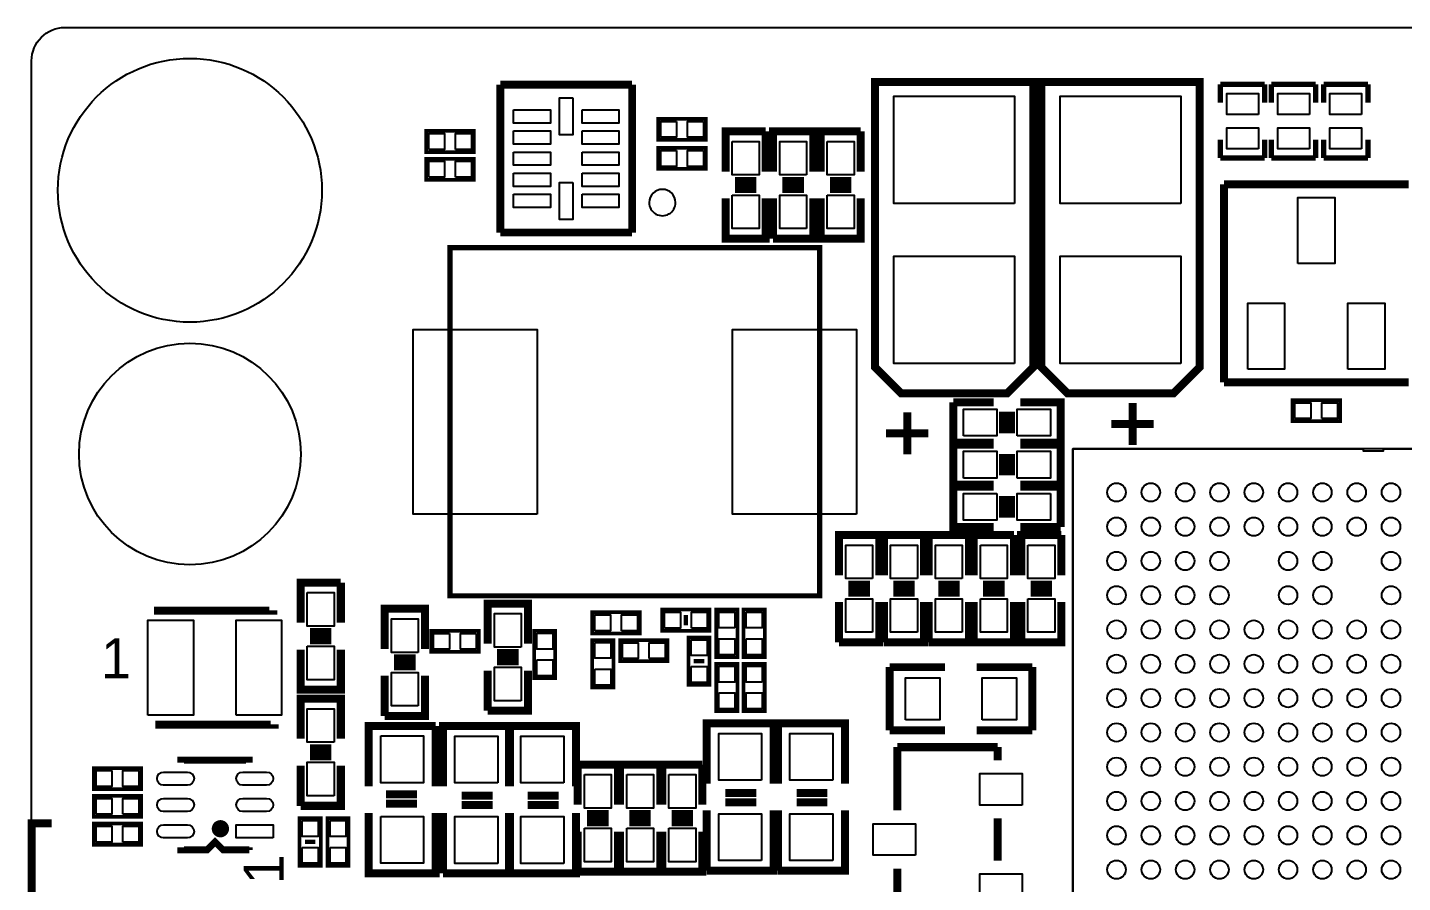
# Model space of a CAD drawing. Extents: x -61 to 349, y -42 to 245.
# Drawn here: x -0.08 to 25.97, y 28.88 to 45.09 of the extents above; entities that cross this region are included whole.
import ezdxf

# ---------------------------------------------------------------- set-up
doc = ezdxf.new("R2010")
doc.units = 0
for name, color, linetype in [('BOARD_GEOMETRY_OUTLINE', 3, 'CONTINUOUS'), ('PACKAGE_GEOMETRY_SILKSCREEN_TOP', 4, 'CONTINUOUS'), ('PIN_TOP', 5, 'CONTINUOUS')]:
    doc.layers.add(name, color=color, linetype=linetype)

msp = doc.modelspace()

# ---------------------------------------------------------------- linework, layer by layer
at = {"layer": 'BOARD_GEOMETRY_OUTLINE'}
msp.add_lwpolyline([(37.500052, 0), (0.635, 0, -0.414228), (0, 0.635), (0, 17.999964), (0.999998, 17.999964, 0.414225), (1.999996, 18.999962), (1.999996, 20.999958, 0.414215), (0.999998, 21.999956), (0, 21.999956), (0, 43.815), (0, 44.45, -0.414204), (0.635, 45.085), (68.961, 45.085, -0.41233)], format="xyb", dxfattribs=at)
at = {"layer": 'PACKAGE_GEOMETRY_SILKSCREEN_TOP'}
for points, const_width in [([(8.880602, 43.99915), (11.37793, 43.99915)], 0.150114), ([(8.880602, 41.199054), (8.880602, 43.99915)], 0.150114), ([(11.37793, 43.99915), (11.37793, 41.199054)], 0.150114), ([(15.978124, 39.449248), (15.978124, 44.049188), (18.978118, 44.049188), (18.978118, 38.649148), (18.477992, 38.149276), (16.477996, 38.149276), (15.978124, 38.649148), (15.978124, 39.449248)], 0.1524), ([(19.127978, 39.449248), (19.127978, 44.049188), (22.127972, 44.049188), (22.127972, 38.649148), (21.6281, 38.149276), (19.628104, 38.149276), (19.127978, 38.649148), (19.127978, 39.449248)], 0.1524), ([(23.361142, 44.009564), (22.521164, 44.009564)], 0.1016), ([(22.521164, 43.659552), (22.521164, 44.009564)], 0.1016), ([(23.361142, 43.659552), (23.361142, 44.009564)], 0.1016), ([(24.326342, 44.009564), (23.486364, 44.009564)], 0.1016), ([(23.486364, 43.659552), (23.486364, 44.009564)], 0.1016), ([(24.326342, 43.659552), (24.326342, 44.009564)], 0.1016), ([(25.316942, 44.009564), (24.476964, 44.009564)], 0.1016), ([(24.476964, 43.659552), (24.476964, 44.009564)], 0.1016), ([(25.316942, 43.659552), (25.316942, 44.009564)], 0.1016), ([(12.772898, 43.35399), (12.772898, 42.95394), (11.872722, 42.95394), (11.872722, 43.35399), (12.772898, 43.35399)], 0.070104), ([(7.478014, 42.724578), (7.478014, 43.124628), (8.377936, 43.124628), (8.377936, 42.724578), (7.478014, 42.724578)], 0.070104), ([(13.14704, 42.35323), (13.14704, 43.11523), (13.90904, 43.11523)], 0.1524), ([(13.90904, 43.11523), (13.90904, 42.35323)], 0.1524), ([(14.046962, 42.35323), (14.046962, 43.11523), (14.808962, 43.11523), (14.808962, 42.35323)], 0.1524), ([(14.947138, 42.35323), (14.947138, 43.11523), (15.709138, 43.11523)], 0.1524), ([(15.709138, 43.11523), (15.709138, 42.35323)], 0.1524), ([(22.521164, 42.609516), (22.521164, 42.959528)], 0.1016), ([(23.361142, 42.609516), (23.361142, 42.959528)], 0.1016), ([(23.486364, 42.609516), (23.486364, 42.959528)], 0.1016), ([(24.326342, 42.609516), (24.326342, 42.959528)], 0.1016), ([(24.476964, 42.609516), (24.476964, 42.959528)], 0.1016), ([(25.316942, 42.609516), (25.316942, 42.959528)], 0.1016), ([(12.772898, 42.803064), (12.772898, 42.403268), (11.872722, 42.403268), (11.872722, 42.803064), (12.772898, 42.803064)], 0.070104), ([(7.478014, 42.19829), (7.478014, 42.59834), (8.377936, 42.59834), (8.377936, 42.19829), (7.478014, 42.19829)], 0.070104), ([(23.361142, 42.609516), (22.521164, 42.609516)], 0.1016), ([(24.326342, 42.609516), (23.486364, 42.609516)], 0.1016), ([(25.316942, 42.609516), (24.476964, 42.609516)], 0.1016), ([(13.73124, 42.17543), (13.32484, 42.17543)], 0.1524), ([(14.224762, 42.17543), (14.631162, 42.17543)], 0.1524), ([(15.531338, 42.17543), (15.124938, 42.17543)], 0.1524), ([(13.73124, 42.02303), (13.32484, 42.02303)], 0.1524), ([(14.224762, 42.02303), (14.631162, 42.02303)], 0.1524), ([(15.531338, 42.02303), (15.124938, 42.02303)], 0.1524), ([(22.587966, 42.111168), (26.088086, 42.111168)], 0.150114), ([(22.587966, 38.361112), (22.587966, 42.111168)], 0.150114), ([(13.90904, 41.84523), (13.90904, 41.08323), (13.14704, 41.08323), (13.14704, 41.84523)], 0.1524), ([(14.046962, 41.08323), (14.046962, 41.84523)], 0.1524), ([(14.808962, 41.84523), (14.808962, 41.08323), (14.046962, 41.08323)], 0.1524), ([(15.709138, 41.84523), (15.709138, 41.08323), (14.947138, 41.08323), (14.947138, 41.84523)], 0.1524), ([(11.37793, 41.199054), (8.880602, 41.199054)], 0.150114), ([(7.928102, 40.912796), (14.928088, 40.912796), (14.928088, 34.31286), (7.928102, 34.31286), (7.928102, 40.912796)], 0.100076), ([(26.088086, 38.361112), (22.587966, 38.361112)], 0.150114), ([(17.461992, 37.980112), (18.223992, 37.980112)], 0.1524), ([(18.223992, 37.218112), (17.461992, 37.218112), (17.461992, 37.980112)], 0.1524), ([(18.731992, 37.980112), (19.493992, 37.980112), (19.493992, 37.218112), (18.731992, 37.218112)], 0.1524), ([(20.856702, 37.169852), (20.856702, 37.969698)], 0.1524), ([(23.887938, 37.623242), (23.887938, 38.023038), (24.788114, 38.023038), (24.788114, 37.623242), (23.887938, 37.623242)], 0.070104), ([(16.589248, 36.992052), (16.589248, 37.791898)], 0.1524), ([(18.401792, 37.802312), (18.401792, 37.395912)], 0.1524), ([(18.554192, 37.802312), (18.554192, 37.395912)], 0.1524), ([(20.456906, 37.569648), (21.256752, 37.569648)], 0.1524), ([(16.189198, 37.391848), (16.989298, 37.391848)], 0.1524), ([(17.461992, 37.180012), (18.223992, 37.180012)], 0.1524), ([(18.223992, 36.418012), (17.461992, 36.418012), (17.461992, 37.180012)], 0.1524), ([(18.731992, 37.180012), (19.493992, 37.180012), (19.493992, 36.418012), (18.731992, 36.418012)], 0.1524), ([(18.401792, 37.002212), (18.401792, 36.595812)], 0.1524), ([(18.554192, 37.002212), (18.554192, 36.595812)], 0.1524), ([(18.223992, 35.618166), (17.461992, 35.618166), (17.461992, 36.380166), (18.223992, 36.380166)], 0.1524), ([(18.401792, 35.795966), (18.401792, 36.202366)], 0.1524), ([(18.554192, 35.795966), (18.554192, 36.202366)], 0.1524), ([(18.731992, 36.380166), (19.493992, 36.380166), (19.493992, 35.618166)], 0.1524), ([(19.493992, 35.618166), (18.731992, 35.618166)], 0.1524), ([(15.29715, 34.703004), (15.29715, 35.465004), (16.05915, 35.465004), (16.05915, 34.703004)], 0.1524), ([(16.147034, 34.703004), (16.147034, 35.465004), (16.909034, 35.465004), (16.909034, 34.703004)], 0.1524), ([(16.996918, 34.703004), (16.996918, 35.465004), (17.758918, 35.465004), (17.758918, 34.703004)], 0.1524), ([(17.847056, 34.703004), (17.847056, 35.465004), (18.609056, 35.465004)], 0.1524), ([(18.609056, 35.465004), (18.609056, 34.703004)], 0.1524), ([(18.746978, 34.703004), (18.746978, 35.465004), (19.508978, 35.465004)], 0.1524), ([(19.508978, 35.465004), (19.508978, 34.703004)], 0.1524), ([(5.097018, 33.803082), (5.097018, 34.565082), (5.859018, 34.565082)], 0.1524), ([(5.859018, 34.565082), (5.859018, 33.803082)], 0.1524), ([(15.47495, 34.525204), (15.88135, 34.525204)], 0.1524), ([(15.47495, 34.372804), (15.88135, 34.372804)], 0.1524), ([(16.324834, 34.525204), (16.731234, 34.525204)], 0.1524), ([(16.324834, 34.372804), (16.731234, 34.372804)], 0.1524), ([(17.174718, 34.525204), (17.581118, 34.525204)], 0.1524), ([(17.174718, 34.372804), (17.581118, 34.372804)], 0.1524), ([(18.431256, 34.525204), (18.024856, 34.525204)], 0.1524), ([(18.431256, 34.372804), (18.024856, 34.372804)], 0.1524), ([(19.331178, 34.525204), (18.924778, 34.525204)], 0.1524), ([(19.331178, 34.372804), (18.924778, 34.372804)], 0.1524), ([(6.69036, 33.305496), (6.69036, 34.067496), (7.45236, 34.067496), (7.45236, 33.305496)], 0.1524), ([(8.640826, 33.405572), (8.640826, 34.167572), (9.402826, 34.167572), (9.402826, 33.405572)], 0.1524), ([(15.29715, 33.433004), (15.29715, 34.195004)], 0.1524), ([(16.05915, 34.195004), (16.05915, 33.433004), (15.29715, 33.433004)], 0.1524), ([(16.147034, 33.433004), (16.147034, 34.195004)], 0.1524), ([(16.909034, 34.195004), (16.909034, 33.433004), (16.147034, 33.433004)], 0.1524), ([(16.996918, 33.433004), (16.996918, 34.195004)], 0.1524), ([(17.758918, 34.195004), (17.758918, 33.433004), (16.996918, 33.433004)], 0.1524), ([(18.609056, 34.195004), (18.609056, 33.433004), (17.847056, 33.433004), (17.847056, 34.195004)], 0.1524), ([(19.508978, 34.195004), (19.508978, 33.433004), (18.746978, 33.433004), (18.746978, 34.195004)], 0.1524), ([(2.321306, 34.032444), (4.57962, 34.032444), (4.57962, 34.036508)], 0.151892), ([(10.622534, 33.60166), (10.622534, 34.00171), (11.522456, 34.00171), (11.522456, 33.60166), (10.622534, 33.60166)], 0.070104), ([(11.945874, 33.65246), (11.945874, 34.05251), (12.845796, 34.05251), (12.845796, 33.65246), (11.945874, 33.65246)], 0.070104), ([(12.395708, 33.952688), (12.395708, 33.752536)], 0.08001), ([(13.372084, 33.151572), (12.972288, 33.151572), (12.972288, 34.051748), (13.372084, 34.051748), (13.372084, 33.151572)], 0.070104), ([(13.488416, 34.051748), (13.888466, 34.051748), (13.888466, 33.151572), (13.488416, 33.151572), (13.488416, 34.051748)], 0.070104), ([(5.681218, 33.625282), (5.274818, 33.625282)], 0.1524), ([(8.471662, 33.651698), (8.471662, 33.251648), (7.57174, 33.251648), (7.57174, 33.651698), (8.471662, 33.651698)], 0.070104), ([(9.522206, 33.651444), (9.922002, 33.651444), (9.922002, 32.751522), (9.522206, 32.751522), (9.522206, 33.651444)], 0.070104), ([(5.859018, 33.295082), (5.859018, 32.533082), (5.097018, 32.533082), (5.097018, 33.295082)], 0.1524), ([(5.681218, 33.472882), (5.274818, 33.472882)], 0.1524), ([(10.62228, 33.475422), (11.02233, 33.475422), (11.02233, 32.575246), (10.62228, 32.575246), (10.62228, 33.475422)], 0.070104), ([(11.14806, 33.075372), (11.14806, 33.475422), (12.047982, 33.475422), (12.047982, 33.075372), (11.14806, 33.075372)], 0.070104), ([(12.445746, 33.526222), (12.845796, 33.526222), (12.845796, 32.626046), (12.445746, 32.626046), (12.445746, 33.526222)], 0.070104), ([(6.86816, 33.127696), (7.27456, 33.127696)], 0.1524), ([(8.818626, 33.227772), (9.225026, 33.227772)], 0.1524), ([(8.818626, 33.075372), (9.225026, 33.075372)], 0.1524), ([(12.745974, 33.076134), (12.545822, 33.076134)], 0.08001), ([(6.69036, 32.035496), (6.69036, 32.797496)], 0.1524), ([(7.45236, 32.797496), (7.45236, 32.035496), (6.69036, 32.035496)], 0.1524), ([(6.86816, 32.975296), (7.27456, 32.975296)], 0.1524), ([(8.640826, 32.135572), (8.640826, 32.897572)], 0.1524), ([(9.402826, 32.897572), (9.402826, 32.135572), (8.640826, 32.135572)], 0.1524), ([(12.972288, 33.026096), (13.372338, 33.026096), (13.372338, 32.12592), (12.972288, 32.12592), (12.972288, 33.026096)], 0.070104), ([(13.888212, 32.12592), (13.488416, 32.12592), (13.488416, 33.026096), (13.888212, 33.026096), (13.888212, 32.12592)], 0.070104), ([(17.307052, 32.962088), (16.257016, 32.962088)], 0.150114), ([(16.257016, 32.962088), (16.257016, 31.762192)], 0.150114), ([(17.907, 32.962088), (18.957036, 32.962088)], 0.150114), ([(18.957036, 32.962088), (18.957036, 31.762192)], 0.150114), ([(5.097018, 31.603188), (5.097018, 32.365188), (5.859018, 32.365188), (5.859018, 31.603188)], 0.1524), ([(2.345436, 31.87446), (4.60375, 31.87446), (4.60375, 31.878524)], 0.151892), ([(6.386322, 30.70479), (6.386322, 31.84779), (7.656322, 31.84779)], 0.1524), ([(7.656322, 31.84779), (7.656322, 30.70479)], 0.1524), ([(7.792974, 30.703012), (7.792974, 31.846012), (9.062974, 31.846012), (9.062974, 30.703012)], 0.1524), ([(9.043162, 30.703012), (9.043162, 31.846012), (10.313162, 31.846012), (10.313162, 30.703012)], 0.1524), ([(12.788138, 30.754828), (12.788138, 31.897828), (14.058138, 31.897828), (14.058138, 30.754828)], 0.1524), ([(14.138402, 30.754828), (14.138402, 31.897828), (15.408402, 31.897828), (15.408402, 30.754828)], 0.1524), ([(16.257016, 31.762192), (17.307052, 31.762192)], 0.150114), ([(18.957036, 31.762192), (17.907, 31.762192)], 0.150114), ([(16.403066, 31.4452), (18.302986, 31.4452)], 0.1524), ([(16.403066, 30.24505), (16.403066, 31.4452)], 0.1524), ([(18.302986, 31.4452), (18.302986, 31.195264)], 0.1524), ([(4.128008, 31.14929), (4.128008, 31.199074), (2.828036, 31.199074), (2.828036, 31.14929)], 0.127), ([(5.274818, 31.425388), (5.681218, 31.425388)], 0.1524), ([(5.274818, 31.272988), (5.681218, 31.272988)], 0.1524), ([(2.077974, 31.049976), (2.077974, 30.649926), (1.178052, 30.649926), (1.178052, 31.049976), (2.077974, 31.049976)], 0.070104), ([(5.097018, 30.333188), (5.097018, 31.095188)], 0.1524), ([(5.859018, 31.095188), (5.859018, 30.333188), (5.097018, 30.333188)], 0.1524), ([(10.346944, 30.353254), (10.346944, 31.115254), (11.108944, 31.115254)], 0.1524), ([(11.108944, 31.115254), (11.108944, 30.353254)], 0.1524), ([(11.147044, 30.353254), (11.147044, 31.115254), (11.909044, 31.115254)], 0.1524), ([(11.909044, 31.115254), (11.909044, 30.353254)], 0.1524), ([(11.94689, 30.353254), (11.94689, 31.115254), (12.70889, 31.115254)], 0.1524), ([(12.70889, 31.115254), (12.70889, 30.353254)], 0.1524), ([(1.178052, 30.123892), (1.178052, 30.523942), (2.077974, 30.523942), (2.077974, 30.123892), (1.178052, 30.123892)], 0.070104), ([(7.300722, 30.55239), (6.716522, 30.55239)], 0.1524), ([(8.148574, 30.525212), (8.732774, 30.525212)], 0.1524), ([(9.398762, 30.525212), (9.982962, 30.525212)], 0.1524), ([(13.143738, 30.577028), (13.727938, 30.577028)], 0.1524), ([(13.143738, 30.399228), (13.727938, 30.399228)], 0.1524), ([(14.494002, 30.577028), (15.078202, 30.577028)], 0.1524), ([(14.494002, 30.399228), (15.078202, 30.399228)], 0.1524), ([(7.656322, 30.19679), (7.656322, 29.05379), (6.386322, 29.05379), (6.386322, 30.19679)], 0.1524), ([(7.300722, 30.37459), (6.716522, 30.37459)], 0.1524), ([(7.792974, 29.052012), (7.792974, 30.195012)], 0.1524), ([(9.062974, 30.195012), (9.062974, 29.052012), (7.792974, 29.052012)], 0.1524), ([(8.148574, 30.347412), (8.732774, 30.347412)], 0.1524), ([(9.043162, 29.052012), (9.043162, 30.195012)], 0.1524), ([(10.313162, 30.195012), (10.313162, 29.052012), (9.043162, 29.052012)], 0.1524), ([(9.398762, 30.347412), (9.982962, 30.347412)], 0.1524), ([(10.931144, 30.175454), (10.524744, 30.175454)], 0.1524), ([(11.731244, 30.175454), (11.324844, 30.175454)], 0.1524), ([(12.53109, 30.175454), (12.12469, 30.175454)], 0.1524), ([(12.788138, 29.103828), (12.788138, 30.246828)], 0.1524), ([(14.058138, 30.246828), (14.058138, 29.103828), (12.788138, 29.103828)], 0.1524), ([(14.138402, 29.103828), (14.138402, 30.246828)], 0.1524), ([(15.408402, 30.246828), (15.408402, 29.103828), (14.138402, 29.103828)], 0.1524), ([(1.178052, 29.597604), (1.178052, 29.997654), (2.077974, 29.997654), (2.077974, 29.597604), (1.178052, 29.597604)], 0.070104), ([(3.578098, 29.849064), (3.578098, 29.94914)], 0.127), ([(5.077968, 30.099254), (5.478018, 30.099254), (5.478018, 29.199078), (5.077968, 29.199078), (5.077968, 30.099254)], 0.070104), ([(5.604256, 30.099254), (6.004052, 30.099254), (6.004052, 29.199078), (5.604256, 29.199078), (5.604256, 30.099254)], 0.070104), ([(10.931144, 30.023054), (10.524744, 30.023054)], 0.1524), ([(11.731244, 30.023054), (11.324844, 30.023054)], 0.1524), ([(12.53109, 30.023054), (12.12469, 30.023054)], 0.1524), ([(18.302986, 30.09519), (18.302986, 29.29509)], 0.1524), ([(2.828036, 29.54909), (2.828036, 29.499306), (3.327908, 29.499306), (3.478022, 29.649166), (3.628136, 29.499306), (4.128008, 29.499306)], 0.127), ([(11.108944, 29.845254), (11.108944, 29.083254), (10.346944, 29.083254), (10.346944, 29.845254)], 0.1524), ([(11.909044, 29.845254), (11.909044, 29.083254), (11.147044, 29.083254), (11.147044, 29.845254)], 0.1524), ([(12.70889, 29.845254), (12.70889, 29.083254), (11.94689, 29.083254), (11.94689, 29.845254)], 0.1524), ([(4.128008, 29.499306), (4.128008, 29.54909)], 0.127), ([(5.377942, 29.649166), (5.17779, 29.649166)], 0.08001), ([(16.403066, 27.94508), (16.403066, 29.14523)], 0.1524)]:
    msp.add_lwpolyline(points, dxfattribs=dict(at, const_width=const_width))
msp.add_lwpolyline([(12.200636, 41.766744, 1), (11.700416, 41.766536, 1)], format="xyb", close=True, dxfattribs=at)
for points in [[(19.727926, 37.09924), (19.727926, 10.09904), (46.728126, 10.09904), (46.728126, 37.09924)], [(25.608026, 37.098478), (46.728634, 37.098478), (46.728634, 10.098278), (19.728434, 10.098278), (19.728434, 37.098478), (25.227026, 37.098478), (25.227026, 37.06114), (25.608026, 37.06114)]]:
    msp.add_lwpolyline(points, close=True, dxfattribs=at)
for points, const_width in [([(69.600064, 7.124954), (69.600064, 0.999998), (68.600066, 0), (38.800024, 0), (38.800024, 3.499866, 0.999844), (37.800026, 3.499866), (37.800026, 0), (0.999998, 0), (0, 0.999998), (0, 17.999964), (0.999998, 17.999964, 0.414195), (1.999996, 18.999962), (1.999996, 20.999958, 0.414206), (0.999998, 21.999956), (0, 21.999956), (0, 29.99994), (0.381, 29.99994)], 0.1524), ([(3.67792, 29.899102, 1.00038), (3.478022, 29.899102, 0.99962), (3.67792, 29.899102)], 0.127)]:
    msp.add_lwpolyline(points, format="xyb", dxfattribs=dict(at, const_width=const_width))
at = {"layer": 'PIN_TOP'}
for points in [[(18.620994, 41.748964), (16.334994, 41.748964), (16.334994, 43.780964), (18.620994, 43.780964)], [(21.771102, 41.748964), (19.485102, 41.748964), (19.485102, 43.780964), (21.771102, 43.780964)], [(23.241, 43.434381), (22.641052, 43.434381), (22.641052, 43.834431), (23.241, 43.834431)], [(24.2062, 43.434381), (23.606252, 43.434381), (23.606252, 43.834431), (24.2062, 43.834431)], [(25.1968, 43.434381), (24.596852, 43.434381), (24.596852, 43.834431), (25.1968, 43.834431)], [(9.127998, 43.52417), (9.828022, 43.52417), (9.828022, 43.274234), (9.127998, 43.274234)], [(10.252964, 43.749214), (10.252964, 43.04919), (10.003028, 43.04919), (10.003028, 43.749214)], [(10.42797, 43.52417), (11.127994, 43.52417), (11.127994, 43.274234), (10.42797, 43.274234)], [(12.218797, 43.304079), (12.218797, 43.004105), (11.918823, 43.004105), (11.918823, 43.304079)], [(12.726797, 43.304079), (12.726797, 43.004105), (12.426823, 43.004105), (12.426823, 43.304079)], [(7.523988, 42.774362), (7.523988, 43.074336), (7.823962, 43.074336), (7.823962, 42.774362)], [(8.031988, 42.774362), (8.031988, 43.074336), (8.331962, 43.074336), (8.331962, 42.774362)], [(9.127998, 43.12412), (9.828022, 43.12412), (9.828022, 42.874184), (9.127998, 42.874184)], [(10.42797, 43.12412), (11.127994, 43.12412), (11.127994, 42.874184), (10.42797, 42.874184)], [(23.241, 42.784395), (22.641052, 42.784395), (22.641052, 43.184445), (23.241, 43.184445)], [(24.2062, 42.784395), (23.606252, 42.784395), (23.606252, 43.184445), (24.2062, 43.184445)], [(25.1968, 42.784395), (24.596852, 42.784395), (24.596852, 43.184445), (25.1968, 43.184445)], [(9.127998, 42.72407), (9.828022, 42.72407), (9.828022, 42.474134), (9.127998, 42.474134)], [(10.42797, 42.72407), (11.127994, 42.72407), (11.127994, 42.474134), (10.42797, 42.474134)], [(12.218797, 42.753153), (12.218797, 42.453179), (11.918823, 42.453179), (11.918823, 42.753153)], [(12.726797, 42.753153), (12.726797, 42.453179), (12.426823, 42.453179), (12.426823, 42.753153)], [(13.27404, 42.92473), (13.78204, 42.92473), (13.78204, 42.28973), (13.27404, 42.28973)], [(14.681962, 42.28973), (14.173962, 42.28973), (14.173962, 42.92473), (14.681962, 42.92473)], [(15.074138, 42.92473), (15.582138, 42.92473), (15.582138, 42.28973), (15.074138, 42.28973)], [(7.523988, 42.248328), (7.523988, 42.548302), (7.823962, 42.548302), (7.823962, 42.248328)], [(8.031988, 42.248328), (8.031988, 42.548302), (8.331962, 42.548302), (8.331962, 42.248328)], [(9.127998, 42.32402), (9.828022, 42.32402), (9.828022, 42.074084), (9.127998, 42.074084)], [(10.42797, 42.32402), (11.127994, 42.32402), (11.127994, 42.074084), (10.42797, 42.074084)], [(10.252964, 42.149014), (10.252964, 41.44899), (10.003028, 41.44899), (10.003028, 42.149014)], [(9.127998, 41.92397), (9.828022, 41.92397), (9.828022, 41.674034), (9.127998, 41.674034)], [(10.42797, 41.92397), (11.127994, 41.92397), (11.127994, 41.674034), (10.42797, 41.674034)], [(13.27404, 41.90873), (13.78204, 41.90873), (13.78204, 41.27373), (13.27404, 41.27373)], [(14.681962, 41.27373), (14.173962, 41.27373), (14.173962, 41.90873), (14.681962, 41.90873)], [(15.074138, 41.90873), (15.582138, 41.90873), (15.582138, 41.27373), (15.074138, 41.27373)], [(23.988014, 40.611044), (23.988014, 41.860978), (24.688038, 41.860978), (24.688038, 40.611044)], [(18.620994, 38.71722), (16.334994, 38.71722), (16.334994, 40.74922), (18.620994, 40.74922)], [(21.771102, 38.71722), (19.485102, 38.71722), (19.485102, 40.74922), (21.771102, 40.74922)], [(23.038054, 38.611048), (23.038054, 39.860982), (23.738078, 39.860982), (23.738078, 38.611048)], [(24.937974, 38.611048), (24.937974, 39.860982), (25.637998, 39.860982), (25.637998, 38.611048)], [(9.578086, 35.862768), (7.228078, 35.862768), (7.228078, 39.362888), (9.578086, 39.362888)], [(15.627858, 35.862768), (13.27785, 35.862768), (13.27785, 39.362888), (15.627858, 39.362888)], [(17.652492, 37.345112), (17.652492, 37.853112), (18.287492, 37.853112), (18.287492, 37.345112)], [(18.668492, 37.345112), (18.668492, 37.853112), (19.303492, 37.853112), (19.303492, 37.345112)], [(23.933912, 37.673026), (23.933912, 37.973), (24.233886, 37.973), (24.233886, 37.673026)], [(24.441912, 37.673026), (24.441912, 37.973), (24.741886, 37.973), (24.741886, 37.673026)], [(17.652492, 36.545012), (17.652492, 37.053012), (18.287492, 37.053012), (18.287492, 36.545012)], [(18.668492, 36.545012), (18.668492, 37.053012), (19.303492, 37.053012), (19.303492, 36.545012)], [(18.287492, 36.253166), (18.287492, 35.745166), (17.652492, 35.745166), (17.652492, 36.253166)], [(19.303492, 36.253166), (19.303492, 35.745166), (18.668492, 35.745166), (18.668492, 36.253166)], [(15.93215, 34.639504), (15.42415, 34.639504), (15.42415, 35.274504), (15.93215, 35.274504)], [(16.782034, 34.639504), (16.274034, 34.639504), (16.274034, 35.274504), (16.782034, 35.274504)], [(17.631918, 34.639504), (17.123918, 34.639504), (17.123918, 35.274504), (17.631918, 35.274504)], [(17.974056, 35.274504), (18.482056, 35.274504), (18.482056, 34.639504), (17.974056, 34.639504)], [(18.873978, 35.274504), (19.381978, 35.274504), (19.381978, 34.639504), (18.873978, 34.639504)], [(5.224018, 34.374582), (5.732018, 34.374582), (5.732018, 33.739582), (5.224018, 33.739582)], [(15.93215, 33.623504), (15.42415, 33.623504), (15.42415, 34.258504), (15.93215, 34.258504)], [(16.782034, 33.623504), (16.274034, 33.623504), (16.274034, 34.258504), (16.782034, 34.258504)], [(17.631918, 33.623504), (17.123918, 33.623504), (17.123918, 34.258504), (17.631918, 34.258504)], [(17.974056, 34.258504), (18.482056, 34.258504), (18.482056, 33.623504), (17.974056, 33.623504)], [(18.873978, 34.258504), (19.381978, 34.258504), (19.381978, 33.623504), (18.873978, 33.623504)], [(7.32536, 33.241996), (6.81736, 33.241996), (6.81736, 33.876996), (7.32536, 33.876996)], [(9.275826, 33.342072), (8.767826, 33.342072), (8.767826, 33.977072), (9.275826, 33.977072)], [(10.668254, 33.651698), (10.668254, 33.951672), (10.968228, 33.951672), (10.968228, 33.651698)], [(11.176254, 33.651698), (11.176254, 33.951672), (11.476228, 33.951672), (11.476228, 33.651698)], [(11.991594, 33.702498), (11.991594, 34.002472), (12.291568, 34.002472), (12.291568, 33.702498)], [(12.499594, 33.702498), (12.499594, 34.002472), (12.799568, 34.002472), (12.799568, 33.702498)], [(13.322173, 33.705673), (13.022199, 33.705673), (13.022199, 34.005647), (13.322173, 34.005647)], [(13.538327, 34.005647), (13.838301, 34.005647), (13.838301, 33.705673), (13.538327, 33.705673)], [(2.203704, 32.04972), (2.203704, 33.85312), (3.067304, 33.85312), (3.067304, 32.04972)], [(3.8735, 32.04972), (3.8735, 33.85312), (4.7371, 33.85312), (4.7371, 32.04972)], [(7.917561, 33.601533), (7.917561, 33.301559), (7.617587, 33.301559), (7.617587, 33.601533)], [(8.425561, 33.601533), (8.425561, 33.301559), (8.125587, 33.301559), (8.125587, 33.601533)], [(9.572117, 33.605597), (9.872091, 33.605597), (9.872091, 33.305623), (9.572117, 33.305623)], [(5.224018, 33.358582), (5.732018, 33.358582), (5.732018, 32.723582), (5.224018, 32.723582)], [(10.672445, 33.429321), (10.972419, 33.429321), (10.972419, 33.129347), (10.672445, 33.129347)], [(11.19378, 33.12541), (11.19378, 33.425384), (11.493754, 33.425384), (11.493754, 33.12541)], [(11.70178, 33.12541), (11.70178, 33.425384), (12.001754, 33.425384), (12.001754, 33.12541)], [(12.495911, 33.480121), (12.795885, 33.480121), (12.795885, 33.180147), (12.495911, 33.180147)], [(13.322173, 33.197673), (13.022199, 33.197673), (13.022199, 33.497647), (13.322173, 33.497647)], [(13.538327, 33.497647), (13.838301, 33.497647), (13.838301, 33.197673), (13.538327, 33.197673)], [(9.572117, 33.097597), (9.872091, 33.097597), (9.872091, 32.797623), (9.572117, 32.797623)], [(7.32536, 32.225996), (6.81736, 32.225996), (6.81736, 32.860996), (7.32536, 32.860996)], [(9.275826, 32.326072), (8.767826, 32.326072), (8.767826, 32.961072), (9.275826, 32.961072)], [(10.672445, 32.921321), (10.972419, 32.921321), (10.972419, 32.621347), (10.672445, 32.621347)], [(12.495911, 32.972121), (12.795885, 32.972121), (12.795885, 32.672147), (12.495911, 32.672147)], [(13.022199, 32.979995), (13.322173, 32.979995), (13.322173, 32.680021), (13.022199, 32.680021)], [(13.838301, 32.680021), (13.538327, 32.680021), (13.538327, 32.979995), (13.838301, 32.979995)], [(16.55699, 31.96209), (16.55699, 32.76219), (17.206976, 32.76219), (17.206976, 31.96209)], [(18.006822, 31.96209), (18.006822, 32.76219), (18.656808, 32.76219), (18.656808, 31.96209)], [(13.022199, 32.471995), (13.322173, 32.471995), (13.322173, 32.172021), (13.022199, 32.172021)], [(13.838301, 32.172021), (13.538327, 32.172021), (13.538327, 32.471995), (13.838301, 32.471995)], [(5.732018, 31.539688), (5.224018, 31.539688), (5.224018, 32.174688), (5.732018, 32.174688)], [(6.614922, 31.65729), (7.427722, 31.65729), (7.427722, 30.76829), (6.614922, 30.76829)], [(8.834374, 30.766512), (8.021574, 30.766512), (8.021574, 31.655512), (8.834374, 31.655512)], [(10.084562, 30.766512), (9.271762, 30.766512), (9.271762, 31.655512), (10.084562, 31.655512)], [(13.829538, 30.818328), (13.016738, 30.818328), (13.016738, 31.707328), (13.829538, 31.707328)], [(15.179802, 30.818328), (14.367002, 30.818328), (14.367002, 31.707328), (15.179802, 31.707328)], [(1.523873, 31.000065), (1.523873, 30.700091), (1.223899, 30.700091), (1.223899, 31.000065)], [(2.031873, 31.000065), (2.031873, 30.700091), (1.731899, 30.700091), (1.731899, 31.000065)], [(5.732018, 30.523688), (5.224018, 30.523688), (5.224018, 31.158688), (5.732018, 31.158688)], [(10.473944, 30.924754), (10.981944, 30.924754), (10.981944, 30.289754), (10.473944, 30.289754)], [(11.274044, 30.924754), (11.782044, 30.924754), (11.782044, 30.289754), (11.274044, 30.289754)], [(12.07389, 30.924754), (12.58189, 30.924754), (12.58189, 30.289754), (12.07389, 30.289754)], [(18.76298, 30.345126), (17.96288, 30.345126), (17.96288, 30.945074), (18.76298, 30.945074)], [(1.223772, 30.173676), (1.223772, 30.47365), (1.523746, 30.47365), (1.523746, 30.173676)], [(1.731772, 30.173676), (1.731772, 30.47365), (2.031746, 30.47365), (2.031746, 30.173676)], [(4.578096, 29.724096), (3.878072, 29.724096), (3.878072, 29.974032), (4.578096, 29.974032)], [(5.127879, 30.053153), (5.427853, 30.053153), (5.427853, 29.753179), (5.127879, 29.753179)], [(5.654167, 30.053153), (5.954141, 30.053153), (5.954141, 29.753179), (5.654167, 29.753179)], [(6.614922, 30.13329), (7.427722, 30.13329), (7.427722, 29.24429), (6.614922, 29.24429)], [(8.834374, 29.242512), (8.021574, 29.242512), (8.021574, 30.131512), (8.834374, 30.131512)], [(10.084562, 29.242512), (9.271762, 29.242512), (9.271762, 30.131512), (10.084562, 30.131512)], [(13.829538, 29.294328), (13.016738, 29.294328), (13.016738, 30.183328), (13.829538, 30.183328)], [(15.179802, 29.294328), (14.367002, 29.294328), (14.367002, 30.183328), (15.179802, 30.183328)], [(16.743172, 29.395166), (15.943072, 29.395166), (15.943072, 29.995114), (16.743172, 29.995114)], [(1.223772, 29.647642), (1.223772, 29.947616), (1.523746, 29.947616), (1.523746, 29.647642)], [(1.731772, 29.647642), (1.731772, 29.947616), (2.031746, 29.947616), (2.031746, 29.647642)], [(10.473944, 29.908754), (10.981944, 29.908754), (10.981944, 29.273754), (10.473944, 29.273754)], [(11.274044, 29.908754), (11.782044, 29.908754), (11.782044, 29.273754), (11.274044, 29.273754)], [(12.07389, 29.908754), (12.58189, 29.908754), (12.58189, 29.273754), (12.07389, 29.273754)], [(5.127879, 29.545153), (5.427853, 29.545153), (5.427853, 29.245179), (5.127879, 29.245179)], [(5.654167, 29.545153), (5.954141, 29.545153), (5.954141, 29.245179), (5.654167, 29.245179)], [(18.76298, 28.445206), (17.96288, 28.445206), (17.96288, 29.045154), (18.76298, 29.045154)]]:
    msp.add_lwpolyline(points, close=True, dxfattribs=at)
for points in [[(2.502916, 30.974284), (2.953004, 30.974284, -1), (2.953004, 30.724348), (2.502916, 30.724348, -1)], [(4.00304, 30.974284), (4.453128, 30.974284, -1), (4.453128, 30.724348), (4.00304, 30.724348, -1)], [(2.502916, 30.474158), (2.953004, 30.474158, -1), (2.953004, 30.224222), (2.502916, 30.224222, -1)], [(4.00304, 30.474158), (4.453128, 30.474158, -1), (4.453128, 30.224222), (4.00304, 30.224222, -1)], [(2.502916, 29.974032), (2.953004, 29.974032, -1), (2.953004, 29.724096), (2.502916, 29.724096, -1)]]:
    msp.add_lwpolyline(points, format="xyb", close=True, dxfattribs=at)
for centre, radius in [((2.999994, 41.999916), 2.499995), ((2.999994, 36.999926), 2.099945), ((20.552918, 36.274248), 0.175006), ((21.202904, 36.274248), 0.175006), ((21.853144, 36.274248), 0.175006), ((22.50313, 36.274248), 0.175006), ((23.153116, 36.274248), 0.175006), ((23.803102, 36.274248), 0.175006), ((24.453088, 36.274248), 0.175006), ((25.103074, 36.274248), 0.175006), ((25.75306, 36.274248), 0.175006), ((20.552918, 35.624262), 0.175006), ((21.202904, 35.624262), 0.175006), ((21.853144, 35.624262), 0.175006), ((22.50313, 35.624262), 0.175006), ((23.153116, 35.624262), 0.175006), ((23.803102, 35.624262), 0.175006), ((24.453088, 35.624262), 0.175006), ((25.103074, 35.624262), 0.175006), ((25.75306, 35.624262), 0.175006), ((20.552918, 34.974022), 0.175006), ((21.202904, 34.974022), 0.175006), ((21.853144, 34.974022), 0.175006), ((22.50313, 34.974022), 0.175006), ((23.803102, 34.974022), 0.175006), ((24.453088, 34.974022), 0.175006), ((25.75306, 34.974022), 0.175006), ((20.552918, 34.324036), 0.175006), ((21.202904, 34.324036), 0.175006), ((21.853144, 34.324036), 0.175006), ((22.50313, 34.324036), 0.175006), ((23.803102, 34.324036), 0.175006), ((24.453088, 34.324036), 0.175006), ((25.75306, 34.324036), 0.175006), ((20.552918, 33.67405), 0.175006), ((21.202904, 33.67405), 0.175006), ((21.853144, 33.67405), 0.175006), ((22.50313, 33.67405), 0.175006), ((23.153116, 33.67405), 0.175006), ((23.803102, 33.67405), 0.175006), ((24.453088, 33.67405), 0.175006), ((25.103074, 33.67405), 0.175006), ((25.75306, 33.67405), 0.175006), ((20.552918, 33.024064), 0.175006), ((21.202904, 33.024064), 0.175006), ((21.853144, 33.024064), 0.175006), ((22.50313, 33.024064), 0.175006), ((23.153116, 33.024064), 0.175006), ((23.803102, 33.024064), 0.175006), ((24.453088, 33.024064), 0.175006), ((25.103074, 33.024064), 0.175006), ((25.75306, 33.024064), 0.175006), ((20.552918, 32.374078), 0.175006), ((21.202904, 32.374078), 0.175006), ((21.853144, 32.374078), 0.175006), ((22.50313, 32.374078), 0.175006), ((23.153116, 32.374078), 0.175006), ((23.803102, 32.374078), 0.175006), ((24.453088, 32.374078), 0.175006), ((25.103074, 32.374078), 0.175006), ((25.75306, 32.374078), 0.175006), ((20.552918, 31.724092), 0.175006), ((21.202904, 31.724092), 0.175006), ((21.853144, 31.724092), 0.175006), ((22.50313, 31.724092), 0.175006), ((23.153116, 31.724092), 0.175006), ((23.803102, 31.724092), 0.175006), ((24.453088, 31.724092), 0.175006), ((25.103074, 31.724092), 0.175006), ((25.75306, 31.724092), 0.175006), ((20.552918, 31.074106), 0.175006), ((21.202904, 31.074106), 0.175006), ((21.853144, 31.074106), 0.175006), ((22.50313, 31.074106), 0.175006), ((23.153116, 31.074106), 0.175006), ((23.803102, 31.074106), 0.175006), ((24.453088, 31.074106), 0.175006), ((25.103074, 31.074106), 0.175006), ((25.75306, 31.074106), 0.175006), ((20.552918, 30.42412), 0.175006), ((21.202904, 30.42412), 0.175006), ((21.853144, 30.42412), 0.175006), ((22.50313, 30.42412), 0.175006), ((23.153116, 30.42412), 0.175006), ((23.803102, 30.42412), 0.175006), ((24.453088, 30.42412), 0.175006), ((25.103074, 30.42412), 0.175006), ((25.75306, 30.42412), 0.175006), ((20.552918, 29.774134), 0.175006), ((21.202904, 29.774134), 0.175006), ((21.853144, 29.774134), 0.175006), ((22.50313, 29.774134), 0.175006), ((23.153116, 29.774134), 0.175006), ((23.803102, 29.774134), 0.175006), ((24.453088, 29.774134), 0.175006), ((25.103074, 29.774134), 0.175006), ((25.75306, 29.774134), 0.175006), ((20.552918, 29.124148), 0.175006), ((21.202904, 29.124148), 0.175006), ((21.853144, 29.124148), 0.175006), ((22.50313, 29.124148), 0.175006), ((23.153116, 29.124148), 0.175006), ((23.803102, 29.124148), 0.175006), ((24.453088, 29.124148), 0.175006), ((25.103074, 29.124148), 0.175006), ((25.75306, 29.124148), 0.175006)]:
    msp.add_circle(centre, radius, dxfattribs=at)

# ---------------------------------------------------------------- texts
at = {"layer": 'PACKAGE_GEOMETRY_SILKSCREEN_TOP', "width": 1.000333}
msp.add_text('1', height=0.762, dxfattribs=at).set_placement((1.316482, 32.747458))
msp.add_text('1', height=0.762, rotation=90, dxfattribs=at).set_placement((4.777994, 28.849066))

doc.saveas('drawing.dxf')
